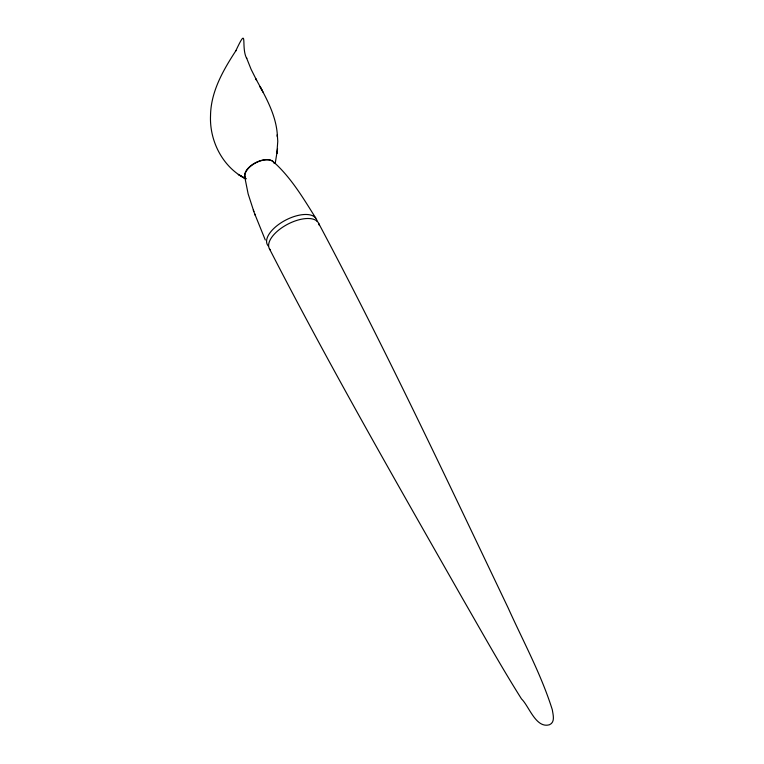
<?xml version="1.0" encoding="UTF-8"?>
<svg xmlns="http://www.w3.org/2000/svg" width="764" height="764" viewBox="0 0 764 764"><rect width="100%" height="100%" fill="white"/><g stroke="black" fill="none" stroke-linecap="round" stroke-linejoin="round"><path stroke-width="1.15" d="M277.533 148.751L276.864 153.43L277.771 141.292L277.313 134.693L277.447 136.966C276.721 115.784 265.729 97.018 255.864 78.873L256.637 80.335L251.098 69.304L246.514 57.835L246.696 58.427C240.555 47.292 248.692 23.483 235.77 50.901L235.971 50.567C223.231 70.145 210.854 91.546 210.53 115.574C209.393 140.968 222.696 167.287 245.807 178.852L238.292 174.421L245.912 178.9M277.131 151.511L275.183 163.601M274.438 162.703C291.542 178.337 303.499 198.564 315.704 218.007M262.109 90.448L259.989 86.542L263.102 92.31M318.712 223.47C385.858 349.683 446.644 479.133 508.232 608.106C523.388 641.77 541.246 674.488 552.324 709.813C552.983 714.588 555.447 722.161 549.507 724.73C535.889 728.808 529.041 706.089 521.506 698.917C500.888 666.208 482.094 632.411 462.783 598.928C396.831 483.01 330.268 367.36 269.386 248.663M265.299 240.02L254.632 213.681M245.139 178.919L248.147 193.932L253.868 211.571M253.304 210.052L255.195 215.219M270.399 250.067A27.705 13.169 -27.5 0 1 288.267 223.919A27.705 13.169 -27.5 0 1 319.171 225.16M268.365 246.065A27.657 13.246 -27.5 0 1 286.147 219.86A27.657 13.246 -27.5 0 1 317.05 221.197M245.359 177.926A16.235 8.633 -27.5 0 1 256.045 162.694A16.235 8.633 -27.5 0 1 274.295 163.209A16.235 8.652 -26.8 0 0 254.995 162.98A16.235 8.652 -26.8 0 0 245.855 178.575"/></g></svg>
